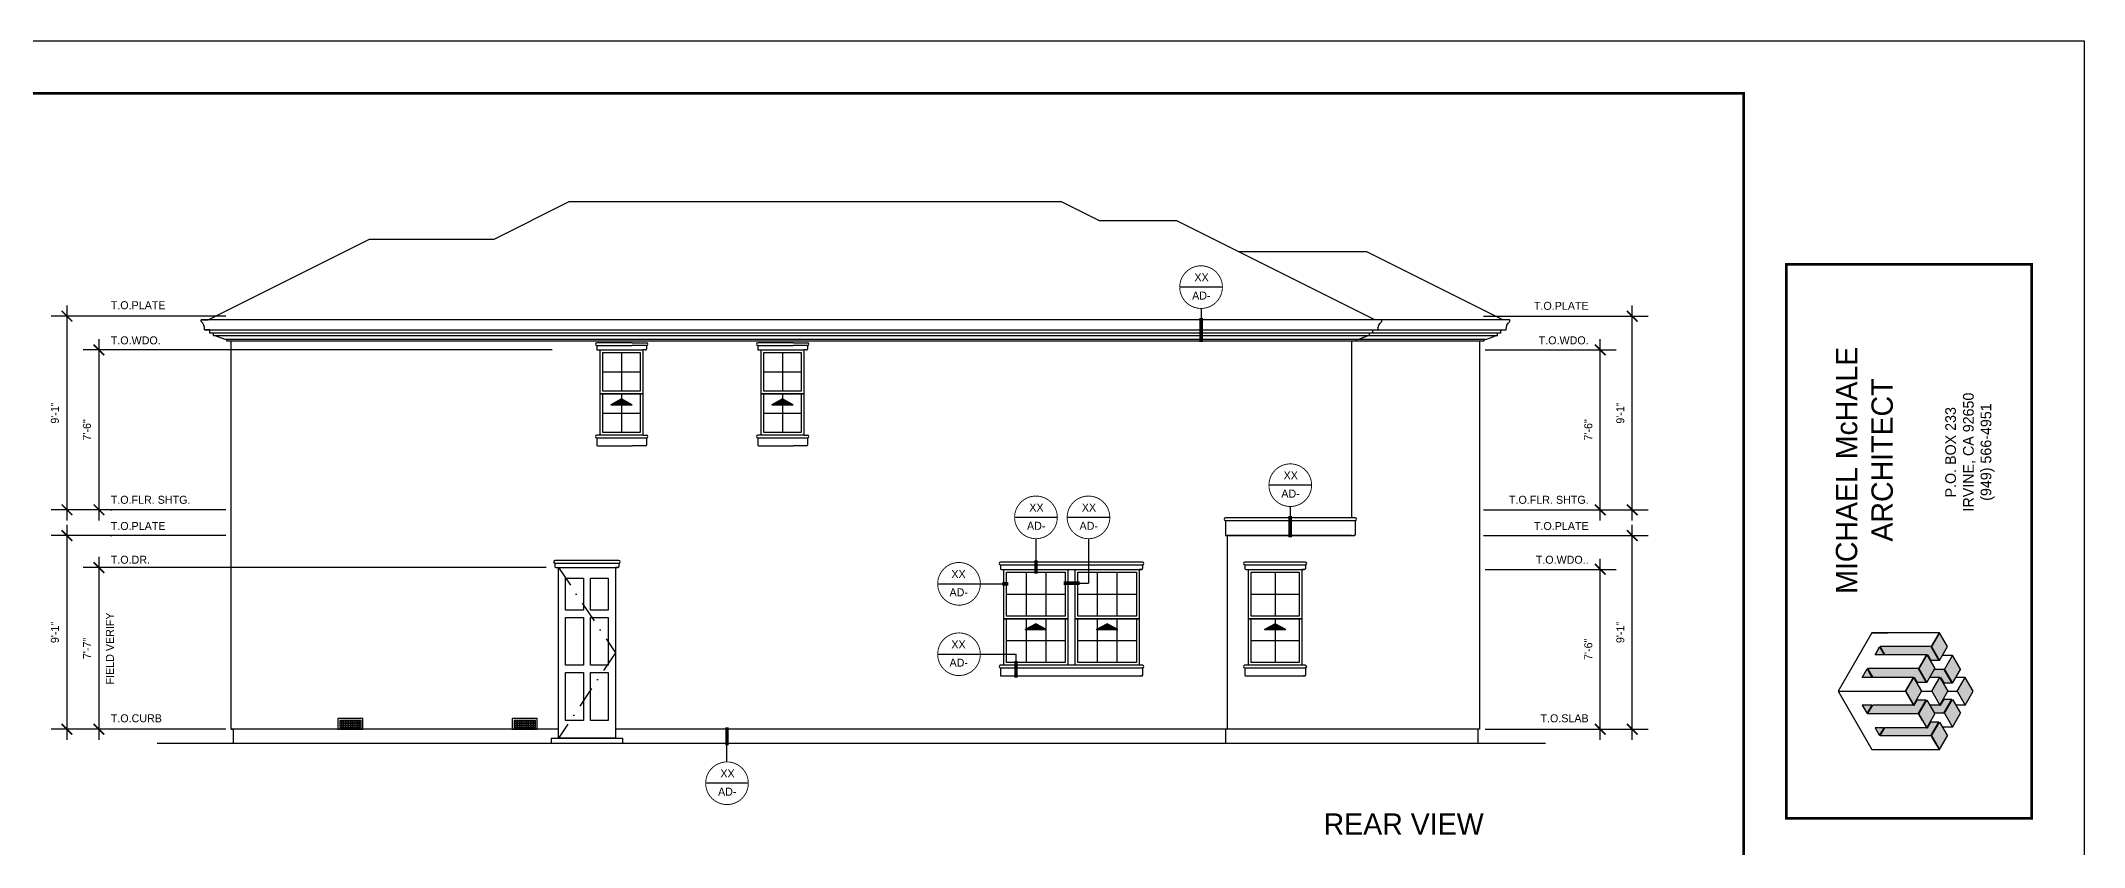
# Model space of a CAD drawing. Extents: x -1728 to 0, y -1152 to 0.
# Drawn here: x -1149 to 0, y -454 to 0 of the extents above; entities that cross this region are included whole.
import ezdxf
from ezdxf.enums import TextEntityAlignment as Align

# ---------------------------------------------------------------- set-up
doc = ezdxf.new("R2010")
doc.units = 0
doc.header["$LTSCALE"] = 48
doc.header["$MEASUREMENT"] = 0
doc.header["$PDMODE"] = 3
doc.header["$PDSIZE"] = -2
doc.linetypes.add('DASHDOT2', pattern=[0.5, 0.25, -0.125, 0, -0.125])
doc.layers.get('0').update_dxf_attribs({"linetype": 'CONTINUOUS'})
doc.layers.get('DEFPOINTS').update_dxf_attribs({"linetype": 'CONTINUOUS'})
for name, color, linetype in [('1EL-7', 7, 'CONTINUOUS'), ('A-DIMS', 3, 'CONTINUOUS'), ('A-ELEV-DR', 161, 'CONTINUOUS'), ('A-EXT ELEV', 7, 'CONTINUOUS'), ('A-EXT ELEV DR-WDO', 240, 'CONTINUOUS'), ('A-EXT ELEV TRIM', 42, 'CONTINUOUS'), ('A-SECT', 7, 'CONTINUOUS'), ('A-SYM-TEXT', 3, 'CONTINUOUS'), ('A-SYMTEXT', 2, 'CONTINUOUS'), ('A-TEXT', 3, 'CONTINUOUS'), ('TB-text', 3, 'CONTINUOUS'), ('TXT', 7, 'CONTINUOUS')]:
    doc.layers.add(name, color=color, linetype=linetype)
doc.layers.add('24X36TB', color=7, linetype='CONTINUOUS', lineweight=30)
doc.styles.get("Standard").update_dxf_attribs({"font": 'ERASMD.TTF', "height": 4.5})
doc.dimstyles.new('ARCHITECTURE', dxfattribs={"dimscale": 48, "dimtxt": 0.18, "dimasz": 0.125, "dimexe": 0.1875, "dimexo": 0.0625, "dimgap": 0.09375, "dimtad": 1, "dimdec": 4, "dimzin": 3, "dimdsep": 46, "dimlunit": 4, "dimtxsty": 'Standard', "dimblk1": 'ARCHTICK', "dimblk2": 'ARCHTICK', "dimsah": 1, "dimcen": 0.09375, "dimdle": 0.125, "dimclrd": 1, "dimclre": 1, "dimclrt": 3, "dimadec": 0, "dimazin": 0, "dimtfac": 1, "dimtdec": 4, "dimtofl": 0, "dimtmove": 2, "dimatfit": 3, "dimldrblk": 'ARCHTICK', "dimfxl": 1, "dimfrac": 2, "dimtolj": 1, "dimtzin": 0, "dimarcsym": 0})

# ---------------------------------------------------------------- blocks, each defined once
blk = doc.blocks.new('A$C2A811E11')
at = {"layer": 'TB-text'}
h = blk.add_hatch(color=256, dxfattribs=at)
h.paths.add_polyline_path([(-55.9, -198.9), (-56.4, -199.7), (-51.9, -207.5), (-47.4, -199.7), (-51.9, -191.9)])
h.paths.add_polyline_path([(-61.2, -208.2), (-61.4, -208.4), (-63.4, -211.8), (-63.5, -212.1), (-59, -219.9), (-54.5, -212.1), (-59, -204.3)])
h.paths.add_polyline_path([(-66.4, -217), (-70.9, -224.8), (-66.4, -232.6), (-61.9, -224.8)])
h.paths.add_polyline_path([(-59, -229.8), (-63.5, -237.6), (-59, -245.4), (-54.5, -237.6)])
h.paths.add_polyline_path([(-56.4, -250), (-51.9, -257.7), (-47.4, -250), (-51.9, -242.2)])
h.paths.add_polyline_path([(-49, -237.2), (-44.5, -245), (-40, -237.2), (-44.5, -229.4)])
h.paths.add_polyline_path([(-41.9, -224.8), (-37.4, -232.6), (-32.9, -224.8), (-37.4, -217)])
h.paths.add_polyline_path([(-49, -212.5), (-44.5, -220.3), (-40, -212.5), (-44.5, -204.7)])
h.paths.add_polyline_path([(-49.3, -229.4), (-51.2, -232.6), (-51.6, -232.6), (-57.4, -232.6), (-54.7, -237.2), (-49.4, -237.2), (-44.9, -229.4)])
h.paths.add_polyline_path([(-49.4, -212.5), (-54.7, -212.5), (-57.4, -217), (-51.6, -217), (-51.2, -217), (-49.3, -220.3), (-44.9, -220.3)])
h.paths.add_polyline_path([(-85.2, -199.7), (-82.5, -204.3), (-59, -204.3), (-58.6, -204.3), (-56.7, -207.5), (-52.3, -207.5), (-56.8, -199.7)])
h.paths.add_polyline_path([(-88, -204.3), (-82.9, -204.3), (-85.5, -199.9)])
h.paths.add_polyline_path([(-92.3, -212.1), (-89.4, -217), (-66.4, -217), (-66, -217), (-64.3, -219.9), (-59.4, -219.9), (-63.9, -212.1)])
h.paths.add_polyline_path([(-92.6, -212.2), (-95.4, -217), (-89.8, -217)])
h.paths.add_polyline_path([(-89.4, -232.6), (-92.3, -237.6), (-63.9, -237.6), (-59.4, -229.8), (-64.3, -229.8), (-66, -232.6), (-66.4, -232.6)])
h.paths.add_polyline_path([(-95.4, -232.6), (-92.6, -237.4), (-89.8, -232.6)])
h.paths.add_polyline_path([(-82.5, -245.4), (-85.2, -250), (-56.8, -250), (-52.3, -242.2), (-56.7, -242.2), (-58.6, -245.4), (-59, -245.4)])
h.paths.add_polyline_path([(-88, -245.4), (-85.5, -249.8), (-82.9, -245.4)])
blk.add_hatch(color=256, dxfattribs=at).paths.add_polyline_path([(-56.1, -224.8), (-51.6, -232.6), (-47.1, -224.8), (-51.6, -217)])
for p, q in [((-89.9, -191.9), (-108.9, -224.8)), ((-51.9, -191.9), (-89.9, -191.9)), ((-89.9, -191.9), (-80.9, -191.9)), ((-89.9, -191.9), (-80.9, -191.9)), ((-51.9, -191.9), (-56.4, -199.7)), ((-51.9, -191.9), (-56.4, -199.7)), ((-51.9, -191.9), (-56.4, -199.7)), ((-51.9, -191.9), (-56.4, -199.7)), ((-51.9, -191.9), (-56.4, -199.7)), ((-51.9, -191.9), (-56.4, -199.7)), ((-56.4, -199.7), (-51.9, -191.9)), ((-56.4, -199.7), (-51.9, -191.9)), ((-51.9, -191.9), (-56.4, -199.7)), ((-51.9, -191.9), (-56.4, -199.7)), ((-51.9, -191.9), (-56.4, -199.7)), ((-51.9, -191.9), (-56.4, -199.7)), ((-51.9, -191.9), (-55.9, -198.9)), ((-51.9, -191.9), (-55.9, -198.9)), ((-51.9, -191.9), (-55.9, -198.9)), ((-51.9, -191.9), (-55.9, -198.9)), ((-51.9, -191.9), (-55.9, -198.9)), ((-51.9, -191.9), (-55.9, -198.9)), ((-47.4, -199.7), (-51.9, -191.9)), ((-47.4, -199.7), (-51.9, -191.9)), ((-85.5, -199.9), (-88, -204.3)), ((-88, -204.3), (-85.5, -199.9)), ((-82.9, -204.3), (-88, -204.3)), ((-82.9, -204.3), (-88, -204.3)), ((-85.5, -199.9), (-82.9, -204.3)), ((-85.5, -199.9), (-85.5, -199.9)), ((-56.8, -199.7), (-85.2, -199.7)), ((-56.8, -199.7), (-85.2, -199.7)), ((-85.2, -199.7), (-82.5, -204.3)), ((-59, -204.3), (-82.5, -204.3)), ((-59, -204.3), (-82.5, -204.3)), ((-63.5, -212.1), (-59, -204.3)), ((-59, -204.3), (-63.5, -212.1)), ((-59, -204.3), (-63.5, -212.1)), ((-59, -204.3), (-63.5, -212.1)), ((-59, -204.3), (-63.5, -212.1)), ((-59, -204.3), (-63.5, -212.1)), ((-59, -204.3), (-63.5, -212.1)), ((-63.5, -212.1), (-59, -204.3)), ((-62.4, -210.1), (-60.1, -206.2)), ((-62.4, -210.1), (-60.1, -206.2)), ((-62.4, -210.1), (-60.1, -206.2)), ((-62.4, -210.1), (-60.1, -206.2)), ((-61.4, -208.4), (-59.4, -204.9)), ((-61.4, -208.4), (-59.4, -204.9)), ((-61.4, -208.4), (-59.4, -204.9)), ((-61.4, -208.4), (-59.4, -204.9)), ((-61.4, -208.4), (-59.4, -204.9)), ((-61.4, -208.4), (-59.4, -204.9)), ((-61.2, -208.2), (-59, -204.3)), ((-61.2, -208.2), (-59, -204.3)), ((-61.2, -208.2), (-59, -204.3)), ((-61.2, -208.2), (-59, -204.3)), ((-59, -204.3), (-54.5, -212.1)), ((-59, -204.3), (-54.5, -212.1)), ((-59, -204.3), (-58.6, -204.3)), ((-58.6, -204.3), (-56.7, -207.5)), ((-56.8, -199.7), (-52.3, -207.5)), ((-56.4, -199.7), (-51.9, -207.5)), ((-56.4, -199.7), (-51.9, -207.5)), ((-51.9, -207.5), (-47.4, -199.7)), ((-51.9, -207.5), (-47.4, -199.7)), ((-44.5, -204.7), (-50.2, -204.7)), ((-44.5, -204.7), (-50.2, -204.7)), ((-49, -212.5), (-44.5, -204.7)), ((-49, -212.5), (-44.5, -204.7)), ((-40, -212.5), (-44.5, -204.7)), ((-44.5, -204.7), (-40, -212.5)), ((-40, -212.5), (-44.5, -204.7)), ((-95.4, -217), (-92.6, -212.2)), ((-89.8, -217), (-95.4, -217)), ((-89.8, -217), (-95.4, -217)), ((-92.6, -212.2), (-89.8, -217)), ((-92.3, -212.1), (-89.4, -217)), ((-63.9, -212.1), (-92.3, -212.1)), ((-63.9, -212.1), (-92.3, -212.1)), ((-66.4, -217), (-89.4, -217)), ((-66.4, -217), (-89.4, -217)), ((-70.9, -224.8), (-66.4, -217)), ((-70.9, -224.8), (-66.4, -217)), ((-66.4, -217), (-70.9, -224.8)), ((-66.4, -217), (-70.9, -224.8)), ((-66.4, -217), (-70.9, -224.8)), ((-66.4, -217), (-70.9, -224.8)), ((-66.4, -217), (-70.9, -224.8)), ((-66.4, -217), (-70.9, -224.8)), ((-70.9, -224.8), (-66.4, -217)), ((-70.9, -224.8), (-66.4, -217)), ((-70.9, -224.8), (-66.9, -217.9)), ((-70.9, -224.8), (-66.9, -217.9)), ((-70.9, -224.8), (-66.9, -217.9)), ((-70.9, -224.8), (-66.9, -217.9)), ((-70.9, -224.8), (-66.9, -217.9)), ((-70.9, -224.8), (-66.9, -217.9)), ((-70.9, -224.8), (-66.9, -217.9)), ((-70.9, -224.8), (-66.9, -217.9)), ((-66.4, -217), (-61.9, -224.8)), ((-66.4, -217), (-61.9, -224.8)), ((-66.4, -217), (-66, -217)), ((-66, -217), (-64.3, -219.9)), ((-63.9, -212.1), (-59.4, -219.9)), ((-61.2, -208.2), (-63.5, -212.1)), ((-61.2, -208.2), (-63.5, -212.1)), ((-61.2, -208.2), (-63.5, -212.1)), ((-61.2, -208.2), (-63.5, -212.1)), ((-63.5, -212.1), (-59, -219.9)), ((-63.5, -212.1), (-59, -219.9)), ((-61.4, -208.4), (-63.4, -211.8)), ((-61.4, -208.4), (-63.4, -211.8)), ((-61.4, -208.4), (-63.4, -211.8)), ((-61.4, -208.4), (-63.4, -211.8)), ((-61.4, -208.4), (-63.4, -211.8)), ((-61.4, -208.4), (-63.4, -211.8)), ((-59, -219.9), (-54.5, -212.1)), ((-59, -219.9), (-54.5, -212.1)), ((-51.6, -217), (-57.4, -217)), ((-51.6, -217), (-57.4, -217)), ((-52.3, -207.5), (-56.7, -207.5)), ((-52.3, -207.5), (-56.7, -207.5)), ((-56.1, -224.8), (-51.6, -217)), ((-56.1, -224.8), (-51.6, -217)), ((-49.4, -212.5), (-54.7, -212.5)), ((-49.4, -212.5), (-54.7, -212.5)), ((-51.6, -217), (-47.1, -224.8)), ((-51.6, -217), (-47.1, -224.8)), ((-51.6, -217), (-51.2, -217)), ((-51.2, -217), (-49.3, -220.3)), ((-49.4, -212.5), (-44.9, -220.3)), ((-49, -212.5), (-44.5, -220.3)), ((-49, -212.5), (-44.5, -220.3)), ((-44.5, -220.3), (-40, -212.5)), ((-44.5, -220.3), (-40, -212.5)), ((-37.4, -217), (-42.6, -217)), ((-37.4, -217), (-42.6, -217)), ((-41.9, -224.8), (-37.4, -217)), ((-41.9, -224.8), (-37.4, -217)), ((-32.9, -224.8), (-37.4, -217)), ((-32.9, -224.8), (-37.4, -217)), ((-108.9, -224.8), (-70.9, -224.8)), ((-108.9, -224.8), (-70.9, -224.8)), ((-108.9, -224.8), (-70.9, -224.8)), ((-108.9, -224.8), (-70.9, -224.8)), ((-108.9, -224.8), (-70.9, -224.8)), ((-108.9, -224.8), (-70.9, -224.8)), ((-108.9, -224.8), (-70.9, -224.8)), ((-108.9, -224.8), (-70.9, -224.8)), ((-108.9, -224.8), (-89.9, -257.7)), ((-108.9, -224.8), (-99.9, -224.8)), ((-108.9, -224.8), (-99.9, -224.8)), ((-70.9, -224.8), (-66.9, -231.8)), ((-70.9, -224.8), (-66.4, -232.6)), ((-70.9, -224.8), (-66.9, -231.8)), ((-70.9, -224.8), (-66.9, -231.8)), ((-70.9, -224.8), (-66.4, -232.6)), ((-70.9, -224.8), (-66.9, -231.8)), ((-66.4, -232.6), (-70.9, -224.8)), ((-66.4, -232.6), (-70.9, -224.8)), ((-66.4, -232.6), (-61.9, -224.8)), ((-59.4, -219.9), (-64.3, -219.9)), ((-59.4, -219.9), (-64.3, -219.9)), ((-61.9, -224.8), (-56.1, -224.8)), ((-61.9, -224.8), (-56.1, -224.8)), ((-56.1, -224.8), (-51.6, -232.6)), ((-51.6, -232.6), (-47.1, -224.8)), ((-51.2, -232.6), (-49.3, -229.4)), ((-49.4, -237.2), (-44.9, -229.4)), ((-44.9, -220.3), (-49.3, -220.3)), ((-44.9, -220.3), (-49.3, -220.3)), ((-44.9, -229.4), (-49.3, -229.4)), ((-44.9, -229.4), (-49.3, -229.4)), ((-49, -237.2), (-44.5, -229.4)), ((-47.1, -224.8), (-41.9, -224.8)), ((-47.1, -224.8), (-41.9, -224.8)), ((-44.5, -229.4), (-40, -237.2)), ((-41.9, -224.8), (-37.4, -232.6)), ((-37.4, -232.6), (-32.9, -224.8)), ((-95.4, -232.6), (-92.6, -237.4)), ((-89.8, -232.6), (-95.4, -232.6)), ((-92.6, -237.4), (-89.8, -232.6)), ((-92.3, -237.6), (-89.4, -232.6)), ((-63.9, -237.6), (-92.3, -237.6)), ((-66.4, -232.6), (-89.4, -232.6)), ((-66.4, -232.6), (-66, -232.6)), ((-66, -232.6), (-64.3, -229.8)), ((-59.4, -229.8), (-64.3, -229.8)), ((-59.4, -229.8), (-64.3, -229.8)), ((-63.9, -237.6), (-59.4, -229.8)), ((-63.5, -237.6), (-59, -229.8)), ((-63.5, -237.6), (-59, -245.4)), ((-59, -245.4), (-63.5, -237.6)), ((-59, -245.4), (-63.5, -237.6)), ((-61.2, -241.5), (-63.5, -237.6)), ((-61.2, -241.5), (-63.5, -237.6)), ((-61.4, -241.3), (-63.4, -237.8)), ((-61.4, -241.3), (-63.4, -237.8)), ((-62.4, -239.6), (-60.1, -243.5)), ((-62.4, -239.6), (-60.1, -243.5)), ((-59, -229.8), (-54.5, -237.6)), ((-59, -245.4), (-54.5, -237.6)), ((-51.6, -232.6), (-57.4, -232.6)), ((-49.4, -237.2), (-54.7, -237.2)), ((-51.6, -232.6), (-51.2, -232.6)), ((-49, -237.2), (-44.5, -245)), ((-44.5, -245), (-40, -237.2)), ((-37.4, -232.6), (-42.6, -232.6)), ((-82.9, -245.4), (-88, -245.4)), ((-88, -245.4), (-85.5, -249.8)), ((-85.5, -249.8), (-82.9, -245.4)), ((-85.5, -249.8), (-85.5, -249.8)), ((-85.2, -250), (-82.5, -245.4)), ((-56.8, -250), (-85.2, -250)), ((-59, -245.4), (-82.5, -245.4)), ((-61.4, -241.3), (-59.4, -244.8)), ((-61.4, -241.3), (-59.4, -244.8)), ((-61.2, -241.5), (-59, -245.4)), ((-61.2, -241.5), (-59, -245.4)), ((-59, -245.4), (-58.6, -245.4)), ((-58.6, -245.4), (-56.7, -242.2)), ((-56.8, -250), (-52.3, -242.2)), ((-52.3, -242.2), (-56.7, -242.2)), ((-56.4, -250), (-51.9, -242.2)), ((-51.9, -257.7), (-56.4, -250)), ((-51.9, -257.7), (-56.4, -250)), ((-51.9, -257.7), (-56.4, -250)), ((-51.9, -257.7), (-56.4, -250)), ((-56.4, -250), (-51.9, -257.7)), ((-51.9, -257.7), (-55.9, -250.8)), ((-51.9, -257.7), (-55.9, -250.8)), ((-51.9, -242.2), (-47.4, -250)), ((-51.9, -257.7), (-47.4, -250)), ((-44.5, -245), (-50.2, -245)), ((-89.9, -257.7), (-51.9, -257.7)), ((-89.9, -257.7), (-80.9, -257.7))]:
    blk.add_line(p, q, dxfattribs=at)
for s, p in [('MICHAEL McHALE ', (-98.1, -170)), ('ARCHITECT', (-78.1, -140.6))]:
    blk.add_text(s, height=12, rotation=90, dxfattribs=at).set_placement(p)
for s, p in [('IRVINE, CA 92650', (-32.6, -90.2)), ('P.O. BOX 233', (-42.6, -90.3)), ('(949) 566-4951', (-22.7, -90.2))]:
    blk.add_text(s, height=6, rotation=90, dxfattribs=at).set_placement(p, align=Align.CENTER)
blk = doc.blocks.new('A$C06A91398')
at = {"layer": '24X36TB'}
blk.add_lwpolyline([(-1115.9, 1085.1), (612.1, 1085.1), (612.1, -66.9), (-1115.9, -66.9)], close=True, dxfattribs=at)
at = {"layer": '24X36TB', "const_width": 1.5}
for points in [[(420.6, -37.4), (420.6, 1055.6), (-1055.9, 1055.6), (-1055.9, -37.4)], [(444.6, 647.5), (444.6, 959.3), (582.6, 959.3), (582.6, 647.5)]]:
    blk.add_lwpolyline(points, close=True, dxfattribs=at)
blk = doc.blocks.new('A$C40F502B1')
at = {"layer": 'TXT'}
for p, q in [((0, 6), (-14, 6)), ((-14, 6), (-14, 0)), ((-14, 0), (0, 0)), ((-13, 5), (-13, 1)), ((-1, 5), (-13, 5)), ((-1, 4), (-13, 4)), ((-1, 3), (-13, 3)), ((-1, 2), (-13, 2)), ((-13, 1), (-1, 1)), ((-12, 5), (-12, 1)), ((-11, 5), (-11, 1)), ((-10, 5), (-10, 1)), ((-9, 5), (-9, 1)), ((-8, 5), (-8, 1)), ((-7, 5), (-7, 1)), ((-6, 5), (-6, 1)), ((-5, 5), (-5, 1)), ((-4, 5), (-4, 1)), ((-3, 5), (-3, 1)), ((-2, 5), (-2, 1)), ((-1, 1), (-1, 5)), ((0, 0), (0, 6))]:
    blk.add_line(p, q, dxfattribs=at)
blk = doc.blocks.new('A$C31BB2E8A')
at = {"layer": 'A-EXT ELEV DR-WDO'}
for points in [[(-32, 96), (0, 96), (0, 0), (-32, 0)], [(-28, 90), (-18, 90), (-18, 72), (-28, 72)], [(-14, 90), (-4, 90), (-4, 72), (-14, 72)], [(-28, 68), (-18, 68), (-18, 41), (-28, 41)], [(-14, 68), (-4, 68), (-4, 41), (-14, 41)], [(-28, 37), (-18, 37), (-18, 10), (-28, 10)], [(-14, 37), (-4, 37), (-4, 10), (-14, 10)]]:
    blk.add_lwpolyline(points, close=True, dxfattribs=at)
blk = doc.blocks.new('window_direction')
at = {"layer": 'A-SYMTEXT'}
blk.add_hatch(color=256, dxfattribs=at).paths.add_polyline_path([(6, 0), (0, 3.3), (-6, 0)])
at = {"layer": 'A-SYMTEXT', "color": 7}
blk.add_line((-6, 0), (0, 3.3), dxfattribs=at)
at = {"layer": 'A-SYMTEXT'}
blk.add_lwpolyline([(0, 3.3), (-6, 0), (6, 0)], close=True, dxfattribs=at)
blk = doc.blocks.new('_ARCHTICK')
at = {"color": 0, "linetype": 'ByBlock', "const_width": 0.15}
blk.add_lwpolyline([(-0.5, -0.5), (0.5, 0.5)], dxfattribs=at)
blk = doc.blocks.new('*D20')
at = {"layer": 'A-DIMS', "color": 1, "lineweight": -2}
for p, q in [((-254.1, -393.5), (-254.1, -272.5)), ((-337.8, -278.5), (-245.1, -278.5)), ((-336.9, -387.5), (-245.1, -387.5))]:
    blk.add_line(p, q, dxfattribs=at)
at = {"layer": 'DEFPOINTS', "color": 0}
for p in [(-340.8, -278.5), (-254.1, -278.5), (-339.9, -387.5)]:
    blk.add_point(p, dxfattribs=at)
at = {"layer": 'A-DIMS', "color": 1, "lineweight": -2, "xscale": 6, "yscale": 6, "zscale": 6}
for p, rotation in [((-254.1, -278.5), 90), ((-254.1, -387.5), 270)]:
    blk.add_blockref('_ARCHTICK', p, dxfattribs=dict(at, rotation=rotation))
at = {"layer": 'A-DIMS', "color": 3, "insert": (-260.8, -333), "char_height": 4.5, "attachment_point": 5, "rotation": 90}
blk.add_mtext('\\A1;9\'-1"', dxfattribs=at)
blk = doc.blocks.new('*D21')
at = {"layer": 'A-DIMS', "color": 1, "lineweight": -2}
for p, q in [((-254.1, -270), (-254.1, -149)), ((-337.8, -155), (-245.1, -155)), ((-337.8, -264), (-245.1, -264))]:
    blk.add_line(p, q, dxfattribs=at)
at = {"layer": 'DEFPOINTS', "color": 0}
for p in [(-340.8, -155), (-254.1, -155), (-340.8, -264)]:
    blk.add_point(p, dxfattribs=at)
at = {"layer": 'A-DIMS', "color": 1, "lineweight": -2, "xscale": 6, "yscale": 6, "zscale": 6}
for p, rotation in [((-254.1, -155), 90), ((-254.1, -264), 270)]:
    blk.add_blockref('_ARCHTICK', p, dxfattribs=dict(at, rotation=rotation))
at = {"layer": 'A-DIMS', "color": 3, "insert": (-260.8, -209.5), "char_height": 4.5, "attachment_point": 5, "rotation": 90}
blk.add_mtext('\\A1;9\'-1"', dxfattribs=at)
blk = doc.blocks.new('*D22')
at = {"layer": 'A-DIMS', "color": 1, "lineweight": -2}
for p, q in [((-336.9, -297.5), (-263.1, -297.5)), ((-272.1, -393.5), (-272.1, -291.5)), ((-336.9, -387.5), (-263.1, -387.5))]:
    blk.add_line(p, q, dxfattribs=at)
at = {"layer": 'DEFPOINTS', "color": 0}
for p in [(-339.9, -297.5), (-272.1, -297.5), (-339.9, -387.5)]:
    blk.add_point(p, dxfattribs=at)
at = {"layer": 'A-DIMS', "color": 1, "lineweight": -2, "xscale": 6, "yscale": 6, "zscale": 6}
for p, rotation in [((-272.1, -297.5), 90), ((-272.1, -387.5), 270)]:
    blk.add_blockref('_ARCHTICK', p, dxfattribs=dict(at, rotation=rotation))
at = {"layer": 'A-DIMS', "color": 3, "insert": (-278.8, -342.5), "char_height": 4.5, "attachment_point": 5, "rotation": 90}
blk.add_mtext('\\A1;7\'-6"', dxfattribs=at)
blk = doc.blocks.new('*D23')
at = {"layer": 'A-DIMS', "color": 1, "lineweight": -2}
for p, q in [((-272.1, -270), (-272.1, -168)), ((-336.9, -174), (-263.1, -174)), ((-336.9, -264), (-263.1, -264))]:
    blk.add_line(p, q, dxfattribs=at)
at = {"layer": 'DEFPOINTS', "color": 0}
for p in [(-339.9, -174), (-272.1, -174), (-339.9, -264)]:
    blk.add_point(p, dxfattribs=at)
at = {"layer": 'A-DIMS', "color": 1, "lineweight": -2, "xscale": 6, "yscale": 6, "zscale": 6}
for p, rotation in [((-272.1, -174), 90), ((-272.1, -264), 270)]:
    blk.add_blockref('_ARCHTICK', p, dxfattribs=dict(at, rotation=rotation))
at = {"layer": 'A-DIMS', "color": 3, "insert": (-278.8, -219), "char_height": 4.5, "attachment_point": 5, "rotation": 90}
blk.add_mtext('\\A1;7\'-6"', dxfattribs=at)
blk = doc.blocks.new('*D35')
at = {"layer": 'A-DIMS', "color": 1, "lineweight": -2}
for p, q in [((-1134.3, -393.5), (-1134.3, -272.5)), ((-1044.9, -278.5), (-1143.3, -278.5)), ((-1044.9, -387.5), (-1143.3, -387.5))]:
    blk.add_line(p, q, dxfattribs=at)
at = {"layer": 'DEFPOINTS', "color": 0}
for p in [(-1134.3, -278.5), (-1041.9, -278.5), (-1041.9, -387.5)]:
    blk.add_point(p, dxfattribs=at)
at = {"layer": 'A-DIMS', "color": 1, "lineweight": -2, "xscale": 6, "yscale": 6, "zscale": 6}
for p, rotation in [((-1134.3, -278.5), 90), ((-1134.3, -387.5), 270)]:
    blk.add_blockref('_ARCHTICK', p, dxfattribs=dict(at, rotation=rotation))
at = {"layer": 'A-DIMS', "color": 3, "insert": (-1141.1, -333), "char_height": 4.5, "attachment_point": 5, "rotation": 90}
blk.add_mtext('\\A1;9\'-1"', dxfattribs=at)
blk = doc.blocks.new('*D36')
at = {"layer": 'A-DIMS', "color": 1, "lineweight": -2}
for p, q in [((-1134.3, -270), (-1134.3, -149)), ((-1044.9, -155), (-1143.3, -155)), ((-1044.9, -264), (-1143.3, -264))]:
    blk.add_line(p, q, dxfattribs=at)
at = {"layer": 'DEFPOINTS', "color": 0}
for p in [(-1134.3, -155), (-1041.9, -155), (-1041.9, -264)]:
    blk.add_point(p, dxfattribs=at)
at = {"layer": 'A-DIMS', "color": 1, "lineweight": -2, "xscale": 6, "yscale": 6, "zscale": 6}
for p, rotation in [((-1134.3, -155), 90), ((-1134.3, -264), 270)]:
    blk.add_blockref('_ARCHTICK', p, dxfattribs=dict(at, rotation=rotation))
at = {"layer": 'A-DIMS', "color": 3, "insert": (-1141.1, -209.5), "char_height": 4.5, "attachment_point": 5, "rotation": 90}
blk.add_mtext('\\A1;9\'-1"', dxfattribs=at)
blk = doc.blocks.new('*D37')
at = {"layer": 'A-DIMS', "color": 1, "lineweight": -2}
for p, q in [((-864.9, -296.5), (-1125.3, -296.5)), ((-1116.3, -393.5), (-1116.3, -290.5)), ((-1044.9, -387.5), (-1125.3, -387.5))]:
    blk.add_line(p, q, dxfattribs=at)
at = {"layer": 'DEFPOINTS', "color": 0}
for p in [(-1116.3, -296.5), (-861.9, -296.5), (-1041.9, -387.5)]:
    blk.add_point(p, dxfattribs=at)
at = {"layer": 'A-DIMS', "color": 1, "lineweight": -2, "xscale": 6, "yscale": 6, "zscale": 6}
for p, rotation in [((-1116.3, -296.5), 90), ((-1116.3, -387.5), 270)]:
    blk.add_blockref('_ARCHTICK', p, dxfattribs=dict(at, rotation=rotation))
at = {"layer": 'A-DIMS', "color": 3, "insert": (-1123, -342), "char_height": 4.5, "attachment_point": 5, "rotation": 90}
blk.add_mtext('\\A1;7\'-7"', dxfattribs=at)
blk = doc.blocks.new('*D38')
at = {"layer": 'A-DIMS', "color": 1, "lineweight": -2}
for p, q in [((-1116.3, -270), (-1116.3, -168)), ((-861.4, -174), (-1125.3, -174)), ((-1044.9, -264), (-1125.3, -264))]:
    blk.add_line(p, q, dxfattribs=at)
at = {"layer": 'DEFPOINTS', "color": 0}
for p in [(-1116.3, -174), (-858.4, -174), (-1041.9, -264)]:
    blk.add_point(p, dxfattribs=at)
at = {"layer": 'A-DIMS', "color": 1, "lineweight": -2, "xscale": 6, "yscale": 6, "zscale": 6}
for p, rotation in [((-1116.3, -174), 90), ((-1116.3, -264), 270)]:
    blk.add_blockref('_ARCHTICK', p, dxfattribs=dict(at, rotation=rotation))
at = {"layer": 'A-DIMS', "color": 3, "insert": (-1123.1, -219), "char_height": 4.5, "attachment_point": 5, "rotation": 90}
blk.add_mtext('\\A1;7\'-6"', dxfattribs=at)

msp = doc.modelspace()

# ---------------------------------------------------------------- linework, layer by layer
at = {"layer": '1EL-7'}
for points in [[(-1053.92126, -162.7588), (-1056.92126, -162.7588, 0.2568777684), (-1058.87783, -157.9893), (-1058.875, -157.02786), (-1054.92126, -157.02786)], [(-399.92126, -162.7588), (-396.92126, -162.7588, -0.2568777684), (-394.9647, -157.9893), (-394.96752, -157.02786), (-398.92126, -157.02786)], [(-327.92126, -162.7588), (-324.92126, -162.7588, -0.2568777684), (-322.9647, -157.9893), (-322.96752, -157.02786), (-326.92126, -157.02786)]]:
    msp.add_lwpolyline(points, format="xyb", dxfattribs=at)
at = {"layer": 'A-ELEV-DR', "linetype": 'DASHDOT2'}
msp.add_lwpolyline([(-857.92126, -296.5), (-825.92126, -344.5), (-857.92126, -392.5)], dxfattribs=at)
at = {"layer": 'A-EXT ELEV'}
for p, q in [((-894.17126, -111.65286), (-851.92126, -90.52786)), ((-851.92126, -90.52786), (-575.42126, -90.52786)), ((-553.67126, -101.40286), (-575.42126, -90.52786)), ((-510.17126, -101.40286), (-553.67126, -101.40286)), ((-398.92126, -157.02786), (-510.17126, -101.40286)), ((-1054.92126, -157.02786), (-964.17126, -111.65286)), ((-964.17126, -111.65286), (-894.17126, -111.65286)), ((-403.42126, -118.77786), (-475.42126, -118.77786)), ((-326.92126, -157.02786), (-403.42126, -118.77786)), ((-964.30838, -157.02786), (-1058.875, -157.02786)), ((-326.92126, -157.02786), (-1058.875, -157.02786)), ((-1056.92126, -162.7588), (-964.30838, -162.7588)), ((-1053.92126, -162.7588), (-327.92126, -162.7588)), ((-1053.92126, -164.52786), (-1053.92126, -162.7588)), ((-964.30838, -164.52786), (-1053.92126, -164.52786)), ((-327.92126, -164.52786), (-1053.92126, -164.52786)), ((-1051.92126, -166.02786), (-1051.92126, -164.52786)), ((-329.92126, -166.02786), (-1051.92126, -166.02786)), ((-336.42126, -168.02786), (-1045.42126, -168.02786)), ((-337.42126, -169.02786), (-1044.42126, -169.02786)), ((-1041.92126, -387.5), (-1041.92126, -169.02786)), ((-411.92126, -169.02786), (-411.92126, -268.5)), ((-401.92126, -166.02786), (-401.92126, -164.52786)), ((-399.92126, -164.52786), (-399.92126, -162.7588)), ((-339.92126, -169.02786), (-339.92126, -387.5)), ((-329.92126, -166.02786), (-329.92126, -164.52786)), ((-327.92126, -164.52786), (-327.92126, -162.7588)), ((-411.92126, -278.5), (-481.92812, -278.5)), ((-481.92812, -278.5), (-481.92812, -387.5)), ((-857.92126, -387.5), (-1041.92126, -387.5)), ((-1041.92126, -387.5), (-1040.92126, -387.5)), ((-1040.92126, -387.5), (-1040.92126, -395.5)), ((-339.92126, -387.5), (-825.92126, -387.5)), ((-481.92812, -387.5), (-482.92812, -387.5)), ((-482.92812, -387.5), (-482.92812, -395.5)), ((-339.92126, -387.5), (-340.92126, -387.5)), ((-340.92126, -387.5), (-340.92126, -395.5)), ((-302.87872, -395.5), (-1083.65358, -395.5))]:
    msp.add_line(p, q, dxfattribs=at)
at = {"layer": 'A-EXT ELEV', "linetype": 'DASHDOT2'}
for p, q in [((-1091.45806, -264), (-1127.5651, -264)), ((-1091.45806, -278.5), (-1127.5651, -278.5))]:
    msp.add_line(p, q, dxfattribs=at)
at = {"layer": 'A-EXT ELEV'}
msp.add_lwpolyline([(-861.92126, -395.5), (-861.92126, -392.5), (-821.92126, -392.5), (-821.92126, -395.5)], dxfattribs=at)
at = {"layer": 'A-EXT ELEV DR-WDO'}
for p, q in [((-822.42126, -175.5), (-822.42126, -197.25)), ((-731.92126, -175.5), (-731.92126, -197.25)), ((-832.92126, -186.375), (-811.92126, -186.375)), ((-742.42126, -186.375), (-721.42126, -186.375)), ((-810.42126, -198.75), (-834.42126, -198.75)), ((-822.42126, -198.75), (-822.42126, -220.5)), ((-719.92126, -198.75), (-743.92126, -198.75)), ((-731.92126, -198.75), (-731.92126, -220.5)), ((-832.92126, -209.625), (-811.92126, -209.625)), ((-742.42126, -209.625), (-721.42126, -209.625)), ((-594.92812, -299), (-594.92812, -323.75)), ((-583.92812, -299), (-583.92812, -323.75)), ((-554.92812, -299), (-554.92812, -323.75)), ((-543.92812, -299), (-543.92812, -323.75)), ((-454.92812, -299), (-454.92812, -323.75)), ((-605.92812, -311.375), (-572.92812, -311.375)), ((-565.92812, -311.375), (-532.92812, -311.375)), ((-468.42812, -311.375), (-441.42812, -311.375)), ((-571.42812, -325.25), (-607.42812, -325.25)), ((-594.92812, -325.25), (-594.92812, -350)), ((-583.92812, -325.25), (-583.92812, -350)), ((-531.42812, -325.25), (-567.42812, -325.25)), ((-554.92812, -325.25), (-554.92812, -350)), ((-543.92812, -325.25), (-543.92812, -350)), ((-439.92812, -325.25), (-469.92812, -325.25)), ((-454.92812, -325.25), (-454.92812, -350)), ((-605.92812, -337.625), (-572.92812, -337.625)), ((-565.92812, -337.625), (-532.92812, -337.625)), ((-468.42812, -337.625), (-441.42812, -337.625))]:
    msp.add_line(p, q, dxfattribs=at)
for points in [[(-834.42126, -174), (-810.42126, -174), (-810.42126, -198.75), (-834.42126, -198.75)], [(-834.42126, -174), (-810.42126, -174), (-810.42126, -222), (-834.42126, -222)], [(-832.92126, -175.5), (-811.92126, -175.5), (-811.92126, -197.25), (-832.92126, -197.25)], [(-743.92126, -174), (-719.92126, -174), (-719.92126, -198.75), (-743.92126, -198.75)], [(-743.92126, -174), (-719.92126, -174), (-719.92126, -222), (-743.92126, -222)], [(-742.42126, -175.5), (-721.42126, -175.5), (-721.42126, -197.25), (-742.42126, -197.25)], [(-834.42126, -198.75), (-810.42126, -198.75), (-810.42126, -222), (-834.42126, -222)], [(-832.92126, -198.75), (-811.92126, -198.75), (-811.92126, -220.5), (-832.92126, -220.5)], [(-743.92126, -198.75), (-719.92126, -198.75), (-719.92126, -222), (-743.92126, -222)], [(-742.42126, -198.75), (-721.42126, -198.75), (-721.42126, -220.5), (-742.42126, -220.5)], [(-607.42812, -297.5), (-571.42812, -297.5), (-571.42812, -325.25), (-607.42812, -325.25)], [(-607.42812, -297.5), (-571.42812, -297.5), (-571.42812, -351.5), (-607.42812, -351.5)], [(-567.42812, -297.5), (-531.42812, -297.5), (-531.42812, -325.25), (-567.42812, -325.25)], [(-567.42812, -297.5), (-531.42812, -297.5), (-531.42812, -351.5), (-567.42812, -351.5)], [(-469.92812, -297.5), (-439.92812, -297.5), (-439.92812, -325.25), (-469.92812, -325.25)], [(-469.92812, -297.5), (-439.92812, -297.5), (-439.92812, -351.5), (-469.92812, -351.5)], [(-605.92812, -299), (-572.92812, -299), (-572.92812, -323.75), (-605.92812, -323.75)], [(-565.92812, -299), (-532.92812, -299), (-532.92812, -323.75), (-565.92812, -323.75)], [(-468.42812, -299), (-441.42812, -299), (-441.42812, -323.75), (-468.42812, -323.75)], [(-607.42812, -325.25), (-571.42812, -325.25), (-571.42812, -351.5), (-607.42812, -351.5)], [(-605.92812, -325.25), (-572.92812, -325.25), (-572.92812, -350), (-605.92812, -350)], [(-567.42812, -325.25), (-531.42812, -325.25), (-531.42812, -351.5), (-567.42812, -351.5)], [(-565.92812, -325.25), (-532.92812, -325.25), (-532.92812, -350), (-565.92812, -350)], [(-469.92812, -325.25), (-439.92812, -325.25), (-439.92812, -351.5), (-469.92812, -351.5)], [(-468.42812, -325.25), (-441.42812, -325.25), (-441.42812, -350), (-468.42812, -350)]]:
    msp.add_lwpolyline(points, close=True, dxfattribs=at)
at = {"layer": 'A-EXT ELEV TRIM'}
for p, q in [((-816.42126, -170), (-836.42126, -170)), ((-836.42126, -171.5), (-836.42126, -173.5)), ((-836.42126, -171.5), (-816.42126, -171.5)), ((-816.42126, -170), (-808.42126, -170)), ((-808.42126, -171.5), (-816.42126, -171.5)), ((-808.42126, -171.5), (-808.42126, -173.5)), ((-725.92126, -170), (-745.92126, -170)), ((-745.92126, -171.5), (-745.92126, -173.5)), ((-745.92126, -171.5), (-725.92126, -171.5)), ((-725.92126, -170), (-717.92126, -170)), ((-717.92126, -171.5), (-725.92126, -171.5)), ((-717.92126, -171.5), (-717.92126, -173.5)), ((-835.92126, -174), (-835.42126, -174)), ((-835.42126, -174), (-834.42126, -174)), ((-834.42126, -174), (-810.42126, -174)), ((-808.92126, -174), (-810.42126, -174)), ((-745.42126, -174), (-744.92126, -174)), ((-744.92126, -174), (-743.92126, -174)), ((-743.92126, -174), (-719.92126, -174)), ((-718.42126, -174), (-719.92126, -174)), ((-810.42126, -222), (-836.42126, -222)), ((-836.42126, -223.5), (-836.42126, -227.5)), ((-836.42126, -223.5), (-808.42126, -223.5)), ((-835.92126, -228), (-835.42126, -228)), ((-835.42126, -228), (-816.42126, -228)), ((-809.42126, -228), (-816.42126, -228)), ((-810.42126, -222), (-808.42126, -222)), ((-808.92126, -228), (-809.42126, -228)), ((-808.42126, -223.5), (-808.42126, -227.5)), ((-719.92126, -222), (-745.92126, -222)), ((-745.92126, -223.5), (-745.92126, -227.5)), ((-745.92126, -223.5), (-717.92126, -223.5)), ((-745.42126, -228), (-744.92126, -228)), ((-744.92126, -228), (-725.92126, -228)), ((-718.92126, -228), (-725.92126, -228)), ((-719.92126, -222), (-717.92126, -222)), ((-718.42126, -228), (-718.92126, -228)), ((-717.92126, -223.5), (-717.92126, -227.5)), ((-409.92126, -268.5), (-482.92812, -268.5)), ((-482.92812, -270), (-482.92812, -278)), ((-482.92812, -270), (-409.92126, -270)), ((-409.92126, -270), (-409.92126, -278)), ((-482.42812, -278.5), (-481.92812, -278.5)), ((-481.92812, -278.5), (-410.42126, -278.5)), ((-410.42126, -278.5), (-410.92126, -278.5)), ((-823.92126, -292.5), (-859.92126, -292.5)), ((-859.92126, -294), (-859.92126, -296)), ((-859.92126, -294), (-823.92126, -294)), ((-859.42126, -296.5), (-858.92126, -296.5)), ((-858.92126, -296.5), (-857.92126, -296.5)), ((-857.92126, -296.5), (-824.42044, -296.5)), ((-824.92126, -296.5), (-825.92126, -296.5)), ((-824.42126, -296.5), (-824.92126, -296.5)), ((-823.92126, -294), (-823.92126, -296)), ((-529.42812, -293.5), (-609.42812, -293.5)), ((-609.42812, -295), (-609.42812, -297)), ((-609.42812, -295), (-529.42812, -295)), ((-608.92812, -297.5), (-608.42812, -297.5)), ((-608.42812, -297.5), (-607.42812, -297.5)), ((-607.42812, -297.5), (-529.92729, -297.5)), ((-530.42812, -297.5), (-531.42812, -297.5)), ((-529.92812, -297.5), (-530.42812, -297.5)), ((-529.42812, -295), (-529.42812, -297)), ((-437.92812, -293.5), (-471.92812, -293.5)), ((-471.92812, -295), (-471.92812, -297)), ((-471.92812, -295), (-437.92812, -295)), ((-471.42812, -297.5), (-470.92812, -297.5)), ((-470.92812, -297.5), (-469.92812, -297.5)), ((-469.92812, -297.5), (-438.42729, -297.5)), ((-438.92812, -297.5), (-439.92812, -297.5)), ((-438.42812, -297.5), (-438.92812, -297.5)), ((-437.92812, -295), (-437.92812, -297)), ((-529.42812, -351.5), (-609.42812, -351.5)), ((-609.42812, -353), (-609.42812, -357)), ((-609.42812, -353), (-529.42812, -353)), ((-529.42812, -353), (-529.42812, -357)), ((-437.92812, -351.5), (-471.92812, -351.5)), ((-471.92812, -353), (-471.92812, -357)), ((-471.92812, -353), (-437.92812, -353)), ((-437.92812, -353), (-437.92812, -357)), ((-608.92812, -357.5), (-608.42812, -357.5)), ((-608.42812, -357.5), (-529.92812, -357.5)), ((-529.92812, -357.5), (-530.42812, -357.5)), ((-471.42812, -357.5), (-470.92812, -357.5)), ((-470.92812, -357.5), (-438.42812, -357.5)), ((-438.42812, -357.5), (-438.92812, -357.5))]:
    msp.add_line(p, q, dxfattribs=at)
for centre, radius, start, end in [((-836.42126, -170.75), 0.75, 90, 270), ((-808.42126, -170.75), 0.75, 270, 90), ((-745.92126, -170.75), 0.75, 90, 270), ((-717.92126, -170.75), 0.75, 270, 90), ((-835.92126, -173.5), 0.5, 180, 270), ((-808.92126, -173.5), 0.5, 270, 0), ((-745.42126, -173.5), 0.5, 180, 270), ((-718.42126, -173.5), 0.5, 270, 0), ((-836.42126, -222.75), 0.75, 90, 270), ((-835.92126, -227.5), 0.5, 180, 270), ((-808.92126, -227.5), 0.5, 270, 0), ((-808.42126, -222.75), 0.75, 270, 90), ((-745.92126, -222.75), 0.75, 90, 270), ((-745.42126, -227.5), 0.5, 180, 270), ((-718.42126, -227.5), 0.5, 270, 0), ((-717.92126, -222.75), 0.75, 270, 90), ((-482.92812, -269.25), 0.75, 90, 270), ((-409.92126, -269.25), 0.75, 270, 90), ((-482.42812, -278), 0.5, 180, 270), ((-410.42126, -278), 0.5, 270, 0), ((-859.92126, -293.25), 0.75, 90, 270), ((-859.42126, -296), 0.5, 180, 270), ((-824.42126, -296), 0.5, 270, 0), ((-823.92126, -293.25), 0.75, 270, 90), ((-609.42812, -294.25), 0.75, 90, 270), ((-608.92812, -297), 0.5, 180, 270), ((-529.92812, -297), 0.5, 270, 0), ((-529.42812, -294.25), 0.75, 270, 90), ((-471.92812, -294.25), 0.75, 90, 270), ((-471.42812, -297), 0.5, 180, 270), ((-438.42812, -297), 0.5, 270, 0), ((-437.92812, -294.25), 0.75, 270, 90), ((-609.42812, -352.25), 0.75, 90, 270), ((-529.42812, -352.25), 0.75, 270, 90), ((-471.92812, -352.25), 0.75, 90, 270), ((-437.92812, -352.25), 0.75, 270, 90), ((-608.92812, -357), 0.5, 180, 270), ((-529.92812, -357), 0.5, 270, 0), ((-471.42812, -357), 0.5, 180, 270), ((-438.42812, -357), 0.5, 270, 0)]:
    msp.add_arc(centre, radius, start, end, dxfattribs=at)
at = {"layer": 'A-SECT'}
for p, q in [((-1045.42126, -168.02786), (-1050.92126, -166.02786)), ((-1044.42126, -169.02786), (-1044.42126, -168.02786)), ((-409.42126, -169.02786), (-409.42126, -168.02786)), ((-408.42126, -168.02786), (-402.92126, -166.02786)), ((-337.42126, -169.02786), (-337.42126, -168.02786)), ((-336.42126, -168.02786), (-330.92126, -166.02786))]:
    msp.add_line(p, q, dxfattribs=at)
at = {"layer": 'A-SYMTEXT'}
for p, q in [((-484.58569, -138.64036), (-508.57781, -138.64036)), ((-496.57781, -150.64036), (-496.57781, -163.41537)), ((-434.43257, -250.11249), (-458.42469, -250.11249)), ((-446.42469, -262.11249), (-446.42469, -274.88751)), ((-577.436, -268.22911), (-601.42812, -268.22911)), ((-547.90093, -268.22911), (-571.89305, -268.22911)), ((-589.42812, -280.22911), (-589.42812, -293.5)), ((-559.89305, -280.22911), (-559.89305, -305.27207)), ((-644.69507, -305.63873), (-620.70295, -305.63873)), ((-620.69901, -305.63479), (-608.42812, -305.63479)), ((-564.92812, -305.27207), (-559.89305, -305.27207)), ((-644.69507, -345.26748), (-620.70295, -345.26748)), ((-620.69901, -345.26354), (-600.64536, -345.26354)), ((-600.64536, -349), (-600.64536, -345.26354)), ((-763.17128, -405.89052), (-763.17171, -396.5)), ((-751.17844, -417.89052), (-775.17056, -417.89052))]:
    msp.add_line(p, q, dxfattribs=at)
at = {"layer": 'A-SYMTEXT', "color": 3, "const_width": 0.5}
msp.add_lwpolyline([(-508.57598, -138.84979, 229.1816636095), (-508.57781, -138.64036)], format="xyb", dxfattribs=at)
at = {"layer": 'A-SYMTEXT', "const_width": 2}
for points in [[(-496.57781, -156.02786), (-496.57781, -169.52786)], [(-446.42469, -267.5), (-446.42469, -279.5)], [(-589.42812, -292.5), (-589.42812, -300)], [(-608.42812, -305.63479), (-604.92812, -305.63479)], [(-573.92812, -305.27207), (-564.92812, -305.27207)], [(-600.64536, -349), (-600.64536, -358.5)], [(-763.17171, -386.5), (-763.17171, -396.5)]]:
    msp.add_lwpolyline(points, dxfattribs=at)
at = {"layer": 'A-SYMTEXT', "const_width": 0.5}
for points in [[(-458.42286, -250.32192, 229.1816636095), (-458.42469, -250.11249)], [(-601.42629, -268.43854, 229.1816636095), (-601.42812, -268.22911)], [(-571.89122, -268.43854, 229.1816636095), (-571.89305, -268.22911)], [(-620.70478, -305.84816, -229.1816636095), (-620.70295, -305.63873)], [(-620.70478, -345.47691, -229.1816636095), (-620.70295, -345.26748)], [(-775.16873, -418.09995, 229.1816636095), (-775.17056, -417.89052)]]:
    msp.add_lwpolyline(points, format="xyb", dxfattribs=at)

# ---------------------------------------------------------------- block references
at = {"color": 1}
msp.add_blockref('A$C2A811E11', (-29.5, -141.27715), dxfattribs=at)
at = {"layer": 'A-DIMS'}
msp.add_blockref('A$C06A91398', (-612.11644, -1085.14447), dxfattribs=at)
at = {"layer": 'A-EXT ELEV'}
for p in [(-967.92126, -387.5), (-869.92126, -387.5)]:
    msp.add_blockref('A$C40F502B1', p, dxfattribs=at)
at = {"layer": 'A-EXT ELEV DR-WDO'}
msp.add_blockref('A$C31BB2E8A', (-825.92126, -392.5), dxfattribs=at)
at = {"layer": 'A-SYMTEXT'}
for p in [(-822.42126, -204.88163), (-731.92126, -204.88163), (-589.42812, -331.38163), (-549.42812, -331.38163), (-454.92812, -331.38163)]:
    msp.add_blockref('window_direction', p, dxfattribs=at)

# ---------------------------------------------------------------- texts
at = {"layer": 'A-SYM-TEXT', "char_height": 4.5, "width": 10.8292457, "attachment_point": 5}
for s, insert in [('XX', (-496.29568, -133.10785)), ('AD-', (-496.42947, -143.39744)), ('AD-', (-446.27635, -254.86957)), ('XX', (-446.14257, -244.57998)), ('XX', (-589.14599, -262.6966)), ('XX', (-559.61092, -262.6966)), ('AD-', (-589.27978, -272.98619)), ('AD-', (-559.74471, -272.98619)), ('XX', (-632.98507, -300.10622)), ('AD-', (-632.85129, -310.39581)), ('XX', (-632.98507, -339.73498)), ('AD-', (-632.85129, -350.02456)), ('XX', (-762.88844, -412.35801)), ('AD-', (-763.02222, -422.6476))]:
    msp.add_mtext(s, dxfattribs=dict(at, insert=insert))
at = {"layer": 'A-TEXT'}
for s, insert, char_height, width, attachment_point in [('T.O.PLATE', (-1109.69607, -146.57095), 4.5, 31.0252747, 1), ('T.O.PLATE', (-278.63016, -146.91599), 4.5, 31.0252747, 3), ('T.O.WDO.', (-1109.69607, -166.34026), 4.5, 31.0252747, 1), ('T.O.WDO.', (-278.63016, -166.34026), 4.5, 31.0252747, 3), ('T.O.FLR. SHTG.', (-1109.69607, -256.09026), 4.5, 44.2054945, 1), ('T.O.FLR. SHTG.', (-278.63016, -256.09026), 4.5, 44.2054945, 3), ('T.O.PLATE', (-1109.69607, -270.84026), 4.5, 31.0252747, 1), ('T.O.PLATE', (-278.63016, -270.84026), 4.5, 31.0252747, 3), ('T.O.DR.', (-1109.69607, -289.80656), 4.5, 31.0252747, 1), ('T.O.WDO..', (-278.63016, -289.84026), 4.5, 31.0252747, 3), ('T.O.CURB', (-1109.69607, -379.07358), 4.5, 27.2934066, 1), ('T.O.SLAB', (-278.63016, -379.07358), 4.5, 27.2934066, 3), ('REAR VIEW', (-337.66158, -434.86192), 12, 220.7703689, 3)]:
    msp.add_mtext(s, dxfattribs=dict(at, insert=insert, char_height=char_height, width=width, attachment_point=attachment_point))
at = {"layer": 'A-TEXT', "insert": (-1112.44249, -362.24145), "char_height": 4.5, "width": 49.0824347, "attachment_point": 1, "rotation": 90}
msp.add_mtext('FIELD VERIFY', dxfattribs=at)

# ---------------------------------------------------------------- dimensions: what is measured, and where the dimension line sits
at = {"layer": 'A-DIMS', "color": 1}
for base, p1, p2, picture, middle in [((-1134.27374, -155), (-1041.92126, -264), (-1041.92126, -155), '*D36', (-1141.06001, -209.5)), ((-254.05249, -155), (-340.79626, -264), (-340.79626, -155), '*D21', (-260.83876, -209.5)), ((-1116.27374, -174), (-1041.92126, -264), (-858.42126, -174), '*D38', (-1123.06001, -219)), ((-272.05249, -174), (-339.92126, -264), (-339.92126, -174), '*D23', (-278.83876, -219)), ((-1134.2737426353, -278.53125), (-1041.921261589, -387.5), (-1041.921261589, -278.53125), '*D35', (-1141.0600063716, -333.015625)), ((-254.052491652, -278.53125), (-339.921261589, -387.5), (-340.796261589, -278.53125), '*D20', (-260.8387553883, -333.015625)), ((-1116.27374, -296.5), (-1041.92126, -387.5), (-861.92126, -296.5), '*D37', (-1123.02374, -342)), ((-272.05249, -297.5), (-339.92126, -387.5), (-339.92126, -297.5), '*D22', (-278.83876, -342.5))]:
    dim = msp.add_linear_dim(base=base, p1=p1, p2=p2, angle=90, dimstyle='ARCHITECTURE', dxfattribs=at)
    dim.commit()
    dim.dimension.update_dxf_attribs({"geometry": picture, "text_midpoint": middle})

doc.saveas('drawing.dxf')
